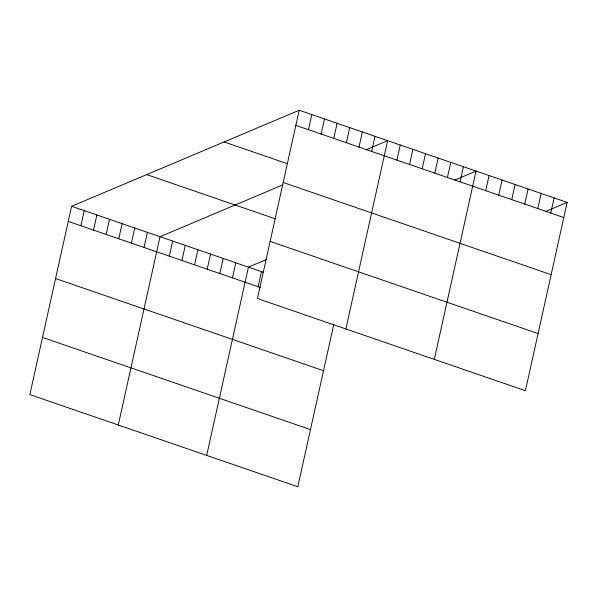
<?xml version="1.0" encoding="UTF-8"?>
<svg xmlns="http://www.w3.org/2000/svg" width="597" height="597" viewBox="0 0 597 597"><rect width="100%" height="100%" fill="white"/><g stroke="black" fill="none" stroke-linecap="round" stroke-linejoin="round"><path stroke-width="0.9" d="M299.201 110.251L257.456 298.545L525.405 390.707L567.15 202.413L299.201 110.251L71.595 206.293L29.85 394.587L297.799 486.749L333.82 324.283M80.879 225.748L84.222 210.637M93.505 230.091L96.856 214.98M106.139 234.442L109.49 219.33M118.773 238.785L122.124 223.674M131.4 243.128L134.75 228.017M144.034 247.471L147.384 232.36M118.273 424.997L160.018 236.71L282.687 184.943M169.302 256.165L172.652 241.054M181.928 260.508L185.279 245.397M194.562 264.852L197.913 249.74M207.196 269.195L210.547 254.083M219.823 273.545L223.174 258.434M232.457 277.889L235.808 262.777M206.696 455.414L248.442 267.12L266.434 259.531M258.105 286.709L261.456 271.598M308.485 129.706L311.835 114.594M321.111 134.049L324.462 118.937M333.745 138.4L337.096 123.288M346.379 142.743L349.73 127.631M359.013 147.086L362.357 131.974M371.64 151.429L374.991 136.317M345.879 328.954L387.625 140.668L365.715 149.907M396.908 160.123L400.259 145.011M409.535 164.466L412.885 149.354M422.169 168.809L425.519 153.698M434.803 173.152L438.153 158.041M447.437 177.503L450.78 162.391M460.063 181.846L463.414 166.735M434.303 359.372L476.048 171.078L454.921 179.995M485.712 190.667L489.062 175.555M498.726 195.144L502.077 180.033M511.741 199.622L515.092 184.51M524.756 204.092L528.106 188.988M537.77 208.569L541.121 193.458M550.785 213.047L554.135 197.935M545.24 211.659L567.15 202.413M295.851 125.363L563.799 217.524M224.091 141.944L287.247 163.668M283.179 182.51L551.128 274.672M146.705 174.6L275.553 218.92M270.128 241.397L538.076 333.559M71.595 206.293L263.187 272.195M68.245 221.405L260.71 287.605M55.573 278.553L323.522 370.715M42.521 337.439L310.47 429.601"/></g></svg>
